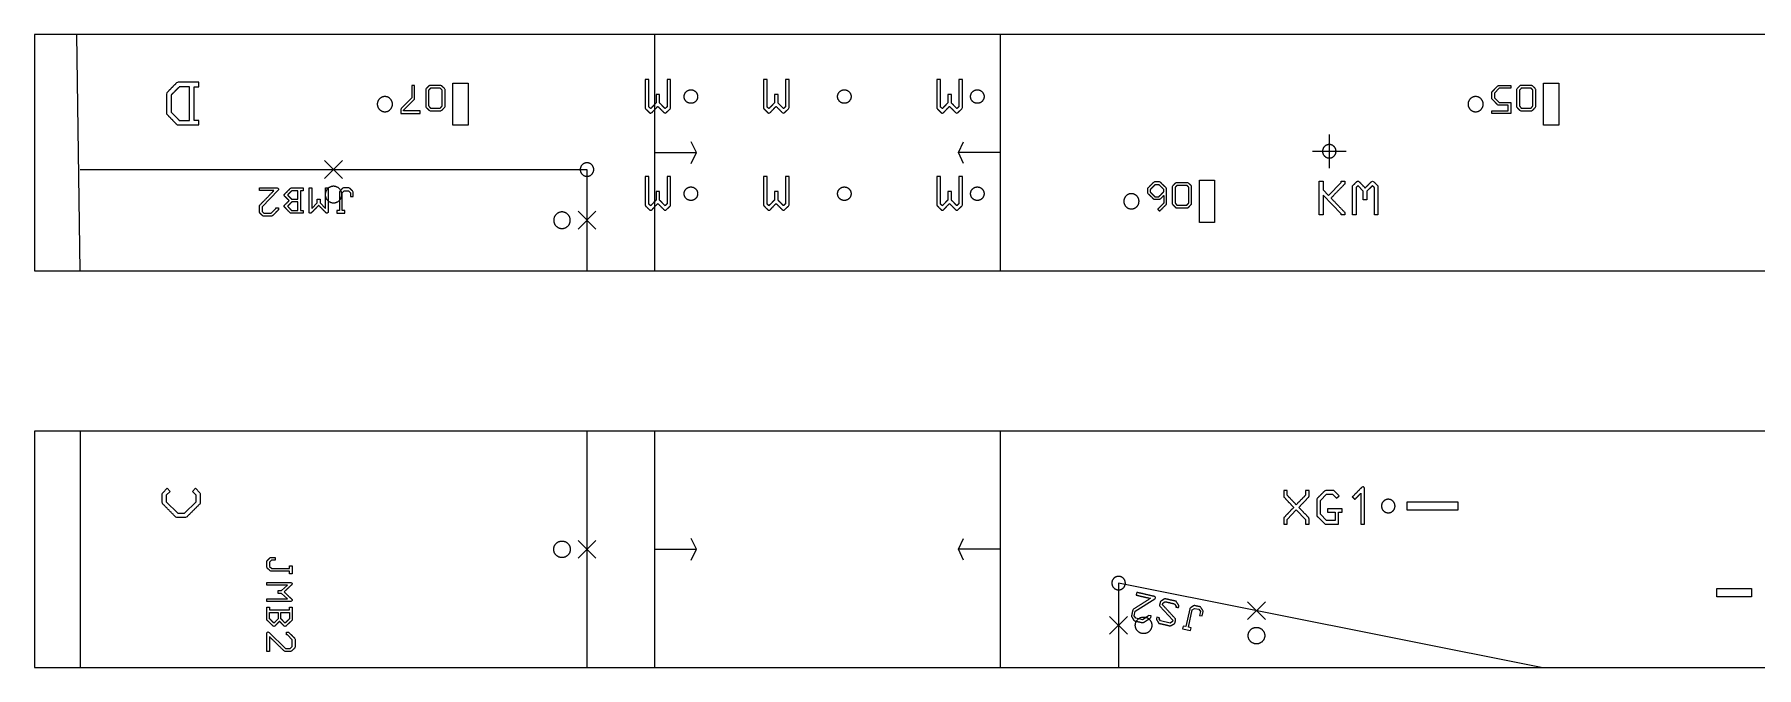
# Model space of a CAD drawing. Header units: millimetres. Extents: x 0 to 2027, y 0 to 1093.
# Drawn here: x 0 to 1019, y 719 to 1093 of the extents above; entities that cross this region are included whole.
import ezdxf

# ---------------------------------------------------------------- set-up
doc = ezdxf.new("R2010")
doc.units = ezdxf.units.MM
for name, color, linetype, true_color in [('01_chablon_decoupe', 3, 'Continuous', 0x00ff00), ('02_chablon_gravure', 5, 'Continuous', 0x0000ff), ('03_chablon_decoupe_text', 20, 'Continuous', 0xff2800), ('04_chablon_contour', 200, 'Continuous', 0xbf3fff)]:
    doc.layers.add(name, color=color, linetype=linetype, true_color=true_color)

msp = doc.modelspace()

# ---------------------------------------------------------------- linework, layer by layer
at = {"layer": '01_chablon_decoupe'}
for points in [[(256.6, 1039.6), (247.6, 1039.6), (247.6, 1064.6), (256.6, 1064.6)], [(902.1, 1039.6), (893.1, 1039.6), (893.1, 1064.6), (902.1, 1064.6)], [(698.4, 982.1), (689.4, 982.1), (689.4, 1007.1), (698.4, 1007.1)], [(812.3, 811.7), (812.3, 816.7), (842.3, 816.7), (842.3, 811.7)], [(995.6, 760.4), (995.6, 765.4), (1016.1, 765.4), (1016.1, 760.4)]]:
    msp.add_lwpolyline(points, close=True, dxfattribs=at)
for points, knots in [([(384.5, 1056.6), (384.5, 1052.6), (388.5, 1052.6), (392.5, 1052.6), (392.5, 1056.6), (392.5, 1060.6), (388.5, 1060.6), (384.5, 1060.6), (384.5, 1056.6)], [0, 0, 0, 6.283185, 6.283185, 12.566371, 12.566371, 18.849556, 18.849556, 25.132741, 25.132741, 25.132741]), ([(475.3, 1056.6), (475.3, 1052.6), (479.3, 1052.6), (483.3, 1052.6), (483.3, 1056.6), (483.3, 1060.6), (479.3, 1060.6), (475.3, 1060.6), (475.3, 1056.6)], [0, 0, 0, 6.283185, 6.283185, 12.566371, 12.566371, 18.849556, 18.849556, 25.132741, 25.132741, 25.132741]), ([(554, 1056.6), (554, 1052.6), (558, 1052.6), (562, 1052.6), (562, 1056.6), (562, 1060.6), (558, 1060.6), (554, 1060.6), (554, 1056.6)], [0, 0, 0, 6.283185, 6.283185, 12.566371, 12.566371, 18.849556, 18.849556, 25.132741, 25.132741, 25.132741]), ([(202.9, 1052.1), (202.9, 1056.6), (207.4, 1056.6), (211.9, 1056.6), (211.9, 1052.1), (211.9, 1047.6), (207.4, 1047.6), (202.9, 1047.6), (202.9, 1052.1)], [0, 0, 0, 7.068583, 7.068583, 14.137167, 14.137167, 21.20575, 21.20575, 28.274334, 28.274334, 28.274334]), ([(848.4, 1052.1), (848.4, 1056.6), (852.9, 1056.6), (857.4, 1056.6), (857.4, 1052.1), (857.4, 1047.6), (852.9, 1047.6), (848.4, 1047.6), (848.4, 1052.1)], [0, 0, 0, 7.068583, 7.068583, 14.137167, 14.137167, 21.20575, 21.20575, 28.274334, 28.274334, 28.274334]), ([(762.3, 1024.2), (762.3, 1028.2), (766.3, 1028.2), (770.3, 1028.2), (770.3, 1024.2), (770.3, 1020.2), (766.3, 1020.2), (762.3, 1020.2), (762.3, 1024.2)], [0, 0, 0, 6.283185, 6.283185, 12.566371, 12.566371, 18.849556, 18.849556, 25.132741, 25.132741, 25.132741]), ([(323, 1013.4), (323, 1017.4), (327, 1017.4), (331, 1017.4), (331, 1013.4), (331, 1009.4), (327, 1009.4), (323, 1009.4), (323, 1013.4)], [0, 0, 0, 6.283185, 6.283185, 12.566371, 12.566371, 18.849556, 18.849556, 25.132741, 25.132741, 25.132741]), ([(384.5, 999.1), (384.5, 995.1), (388.5, 995.1), (392.5, 995.1), (392.5, 999.1), (392.5, 1003.1), (388.5, 1003.1), (384.5, 1003.1), (384.5, 999.1)], [0, 0, 0, 6.283185, 6.283185, 12.566371, 12.566371, 18.849556, 18.849556, 25.132741, 25.132741, 25.132741]), ([(475.3, 999.1), (475.3, 995.1), (479.3, 995.1), (483.3, 995.1), (483.3, 999.1), (483.3, 1003.1), (479.3, 1003.1), (475.3, 1003.1), (475.3, 999.1)], [0, 0, 0, 6.283185, 6.283185, 12.566371, 12.566371, 18.849556, 18.849556, 25.132741, 25.132741, 25.132741]), ([(554, 999.1), (554, 995.1), (558, 995.1), (562, 995.1), (562, 999.1), (562, 1003.1), (558, 1003.1), (554, 1003.1), (554, 999.1)], [0, 0, 0, 6.283185, 6.283185, 12.566371, 12.566371, 18.849556, 18.849556, 25.132741, 25.132741, 25.132741]), ([(644.7, 994.6), (644.7, 999.1), (649.2, 999.1), (653.7, 999.1), (653.7, 994.6), (653.7, 990.1), (649.2, 990.1), (644.7, 990.1), (644.7, 994.6)], [0, 0, 0, 7.068583, 7.068583, 14.137167, 14.137167, 21.20575, 21.20575, 28.274334, 28.274334, 28.274334]), ([(797.2, 814.2), (797.2, 818.2), (801.2, 818.2), (805.2, 818.2), (805.2, 814.2), (805.2, 810.2), (801.2, 810.2), (797.2, 810.2), (797.2, 814.2)], [0, 0, 0, 6.283185, 6.283185, 12.566371, 12.566371, 18.849556, 18.849556, 25.132741, 25.132741, 25.132741]), ([(637.6, 768.6), (637.6, 772.6), (641.6, 772.6), (645.6, 772.6), (645.6, 768.6), (645.6, 764.6), (641.6, 764.6), (637.6, 764.6), (637.6, 768.6)], [0, 0, 0, 6.283185, 6.283185, 12.566371, 12.566371, 18.849556, 18.849556, 25.132741, 25.132741, 25.132741])]:
    msp.add_rational_spline(points, [1, 0.707106781187, 1, 0.707106781187, 1, 0.707106781187, 1, 0.707106781187, 1], degree=2, knots=knots, dxfattribs=at)
at = {"layer": '02_chablon_gravure'}
for p, q in [((367, 1093.4), (367, 953.4)), ((571.6, 1093.4), (571.6, 953.4)), ((367, 1023.4), (391.8, 1023.4)), ((571.6, 1023.4), (546.8, 1023.4)), ((182.3, 1008.1), (171.7, 1018.7)), ((182.3, 1018.7), (171.7, 1008.1)), ((321.7, 978.1), (332.3, 988.7)), ((332.3, 978.1), (321.7, 988.7)), ((27, 858.6), (27, 718.6)), ((327, 858.6), (327, 718.6)), ((367, 858.6), (367, 718.6)), ((571.6, 858.6), (571.6, 718.6)), ((321.7, 793.9), (332.3, 783.3)), ((332.3, 793.9), (321.7, 783.3)), ((367, 788.6), (391.8, 788.6)), ((571.6, 788.6), (546.8, 788.6)), ((717.9, 747), (728.5, 757.6)), ((717.9, 757.6), (728.5, 747)), ((646.9, 738.3), (636.3, 748.9)), ((636.3, 738.3), (646.9, 748.9))]:
    msp.add_line(p, q, dxfattribs=at)
for points in [[(27, 953.4), (25, 1093.4)], [(388.7, 1017), (391.8, 1023.4), (388.7, 1029.8)], [(549.9, 1017), (546.8, 1023.4), (549.9, 1029.8)], [(27, 1013.4), (327, 1013.4), (327, 953.4)], [(388.7, 782.2), (391.8, 788.6), (388.7, 795)], [(549.9, 782.2), (546.8, 788.6), (549.9, 795)], [(891.6, 718.6), (641.6, 768.6), (641.6, 718.6)]]:
    msp.add_lwpolyline(points, dxfattribs=at)
for points in [[(181.9, 998.6), (181.9, 993.7), (177, 993.7), (172.1, 993.7), (172.1, 998.6), (172.1, 1003.5), (177, 1003.5), (181.9, 1003.5), (181.9, 998.6)], [(312.2, 978.5), (307.3, 978.5), (307.3, 983.4), (307.3, 988.3), (312.2, 988.3), (317.1, 988.3), (317.1, 983.4), (317.1, 978.5), (312.2, 978.5)], [(312.2, 793.5), (307.3, 793.5), (307.3, 788.6), (307.3, 783.7), (312.2, 783.7), (317.1, 783.7), (317.1, 788.6), (317.1, 793.5), (312.2, 793.5)], [(656.4, 738.7), (661.3, 738.7), (661.3, 743.6), (661.3, 748.5), (656.4, 748.5), (651.5, 748.5), (651.5, 743.6), (651.5, 738.7), (656.4, 738.7)], [(718.3, 737.5), (718.3, 732.6), (723.2, 732.6), (728.1, 732.6), (728.1, 737.5), (728.1, 742.4), (723.2, 742.4), (718.3, 742.4), (718.3, 737.5)]]:
    msp.add_rational_spline(points, [1, 0.707106781187, 1, 0.707106781187, 1, 0.707106781187, 1, 0.707106781187, 1], degree=2, knots=[0, 0, 0, 7.699393, 7.699393, 15.398787, 15.398787, 23.09818, 23.09818, 30.797573, 30.797573, 30.797573], dxfattribs=at)
at = {"layer": '03_chablon_decoupe_text'}
for p, q in [((766.3, 1034.2), (766.3, 1014.2)), ((756.3, 1024.2), (776.3, 1024.2))]:
    msp.add_line(p, q, dxfattribs=at)
for points in [[(85.1, 1039.8), (97.3, 1039.8), (97.3, 1042.5), (94.6, 1042.5), (94.6, 1062.3), (97.3, 1062.3), (97.3, 1065.1), (85.1, 1065.1)], [(225, 1055.4), (225, 1063.2), (223.4, 1063.2), (223.4, 1055.8), (217.1, 1049.5)], [(866.5, 1063.1), (873.7, 1063.1), (873.7, 1061.5), (866.8, 1061.5), (864, 1058.7), (864, 1055.9), (866.8, 1053.1), (873.8, 1053.1), (873.8, 1046.5), (862.4, 1046.5), (862.4, 1048.1), (872.1, 1048.1), (872.1, 1051.5), (866.5, 1051.5)], [(144.2, 1001.1), (134.7, 991.4), (134.7, 988.6), (135.8, 987.5), (140, 987.5), (142.8, 990.3), (142.8, 990.8), (144.4, 990.8), (144.4, 990)], [(151.9, 1002.5), (159.1, 1002.5), (159.1, 1000.8), (157.5, 1000.8), (157.5, 989.1), (159.1, 989.1), (159.1, 987.5), (151.9, 987.5)], [(162.5, 988.3), (162.5, 1002.5), (164.2, 1002.5), (164.2, 990.3), (167.4, 993.7), (167.4, 995.8), (169, 995.8), (169, 993.7), (172.2, 990.3), (172.2, 1002.5), (173.9, 1002.5), (173.9, 988.4)], [(180.5, 1000), (180.5, 989.2), (178.9, 989.2), (178.9, 987.5), (183.7, 987.5), (183.7, 989.2), (182.1, 989.2), (182.1, 999.6), (183.2, 1000.8), (185.8, 1000.8), (187, 999.7), (187, 997.5), (188.6, 997.5), (188.6, 1000.1)], [(670, 993.2), (670, 1001.9), (670, 1001.9)], [(775.5, 987.7), (775.5, 986.5), (773.3, 986.5), (773.3, 987.2), (762.7, 998.3), (762.7, 986.5), (760.4, 986.5), (760.4, 1006.5), (762.7, 1006.5), (762.7, 1001.4), (765.8, 998), (773.3, 1005.8), (773.3, 1006.5), (775.5, 1006.5), (775.5, 1005.3)], [(75.9, 822.1), (78.6, 824.7), (80.3, 822.8), (78, 820.7), (78, 816.8), (84.8, 810), (88.9, 810), (95.7, 816.8), (95.7, 820.7), (93.6, 822.9), (95.3, 824.7), (97.8, 822.1)], [(764.3, 803.5), (771.8, 803.5), (771.8, 810.5), (774, 810.5), (774, 812.6), (765.3, 812.6), (765.3, 810.5), (769.7, 810.5), (769.7, 805.7), (764.7, 805.7), (761, 809.4), (761, 817.5), (764.7, 821.2), (768.2, 821.2), (770.6, 818.8), (772.2, 820.3), (769.4, 823.1)], [(739.3, 806.7), (739.3, 803.5), (741.4, 803.5), (741.4, 806.3), (746.7, 811.9), (752.2, 806.3), (752.2, 803.5), (754.3, 803.5), (754.3, 806.7)], [(139.9, 783.8), (142.5, 783.8), (142.5, 782.1), (140.3, 782.1), (139.2, 780.9), (139.2, 778.4), (140.4, 777.3), (150.9, 777.3), (150.9, 778.9), (152.5, 778.9), (152.5, 774), (150.9, 774), (150.9, 775.7), (140.1, 775.7)], [(151.7, 757.7), (137.6, 757.7), (137.6, 759.3), (149.7, 759.3), (146.3, 762.5), (144.2, 762.5), (144.2, 764.2), (146.3, 764.2), (149.7, 767.4), (137.6, 767.4), (137.6, 769), (151.6, 769)], [(137.5, 747.1), (137.5, 754.3), (139.2, 754.3), (139.2, 752.7), (150.9, 752.7), (150.9, 754.3), (152.5, 754.3), (152.5, 747)], [(660.7, 748.3), (660.9, 749.2), (659.3, 749.5), (659.2, 749), (655.8, 746.9), (651.8, 747.8), (650.9, 749.2), (651.5, 751.9), (663, 759.3)], [(666.1, 755), (673.7, 746.7), (673.5, 745.8), (672.1, 744.9), (666.5, 746.2), (665.7, 747.5), (665.8, 748), (664.2, 748.4), (664, 747.5)], [(683.7, 753.4), (681.4, 742.9), (679.8, 743.2), (679.4, 741.6), (684.2, 740.6), (684.5, 742.2), (682.9, 742.5), (685.2, 752.7), (686.6, 753.6), (689.1, 753.1), (690, 751.7), (689.5, 749.5), (691.1, 749.2), (691.7, 751.7)], [(138.9, 739.4), (148.6, 729.8), (151.4, 729.8), (152.6, 731), (152.6, 735.1), (149.7, 738), (149.2, 738), (149.2, 739.6), (150.1, 739.6)]]:
    msp.add_lwpolyline(points, dxfattribs=at)
for points, degree in [([(84.1, 1064.7), (81.3, 1061.9), (78.6, 1059.1)], 2), ([(85.7, 1062.3), (83.3, 1059.9), (80.9, 1057.5)], 2), ([(85.1, 1065.1), (84.9, 1065.1), (84.5, 1065), (84.1, 1064.7)], 3), ([(91.8, 1062.3), (88.8, 1062.3), (85.7, 1062.3)], 2), ([(91.8, 1042.5), (91.8, 1052.4), (91.8, 1062.3)], 2), ([(231.9, 1061.3), (231.8, 1061.2), (231.6, 1061), (231.6, 1060.7)], 3), ([(231.6, 1060.7), (231.6, 1055.7), (231.6, 1050.7)], 2), ([(233.5, 1062.9), (232.7, 1062.1), (231.9, 1061.3)], 2), ([(234.4, 1061.5), (233.8, 1060.9), (233.3, 1060.3)], 2), ([(233.3, 1060.3), (233.3, 1055.7), (233.3, 1051.1)], 2), ([(234.1, 1063.1), (234, 1063.1), (233.7, 1063.1), (233.5, 1062.9)], 3), ([(240.5, 1063.1), (237.3, 1063.1), (234.1, 1063.1)], 2), ([(240.2, 1061.5), (237.3, 1061.5), (234.4, 1061.5)], 2), ([(241.3, 1060.4), (240.7, 1061), (240.2, 1061.5)], 2), ([(241.1, 1062.9), (241, 1063), (240.8, 1063.1), (240.5, 1063.1)], 3), ([(242.7, 1061.4), (241.9, 1062.1), (241.1, 1062.9)], 2), ([(241.3, 1051), (241.3, 1055.7), (241.3, 1060.4)], 2), ([(243, 1060.8), (243, 1060.9), (242.9, 1061.2), (242.7, 1061.4)], 3), ([(243, 1050.7), (243, 1055.7), (243, 1060.8)], 2), ([(363.6, 1066.8), (362.5, 1066.8), (361.4, 1066.8)], 2), ([(361.4, 1066.8), (361.4, 1058.4), (361.4, 1050.1)], 2), ([(363.6, 1050.5), (363.6, 1058.7), (363.6, 1066.8)], 2), ([(376.5, 1066.8), (375.5, 1066.8), (374.4, 1066.8)], 2), ([(374.4, 1066.8), (374.4, 1058.7), (374.4, 1050.6)], 2), ([(376.5, 1050.1), (376.5, 1058.4), (376.5, 1066.8)], 2), ([(433.6, 1066.8), (432.5, 1066.8), (431.4, 1066.8)], 2), ([(431.4, 1066.8), (431.4, 1058.4), (431.4, 1050.1)], 2), ([(433.6, 1050.5), (433.6, 1058.7), (433.6, 1066.8)], 2), ([(446.6, 1066.8), (445.5, 1066.8), (444.4, 1066.8)], 2), ([(444.4, 1066.8), (444.4, 1058.7), (444.4, 1050.6)], 2), ([(446.6, 1050.1), (446.6, 1058.4), (446.6, 1066.8)], 2), ([(536.2, 1066.8), (535.1, 1066.8), (534, 1066.8)], 2), ([(534, 1066.8), (534, 1058.4), (534, 1050.1)], 2), ([(536.2, 1050.5), (536.2, 1058.7), (536.2, 1066.8)], 2), ([(549.2, 1066.8), (548.1, 1066.8), (547, 1066.8)], 2), ([(547, 1066.8), (547, 1058.7), (547, 1050.6)], 2), ([(549.2, 1050.1), (549.2, 1058.4), (549.2, 1066.8)], 2), ([(862.7, 1059.6), (864.3, 1061.2), (866, 1062.9)], 2), ([(866, 1062.9), (866.1, 1063), (866.3, 1063.1), (866.5, 1063.1)], 3), ([(877.4, 1061.3), (877.3, 1061.2), (877.1, 1061), (877.1, 1060.7)], 3), ([(877.1, 1060.7), (877.1, 1055.7), (877.1, 1050.7)], 2), ([(879, 1062.9), (878.2, 1062.1), (877.4, 1061.3)], 2), ([(879.9, 1061.5), (879.4, 1060.9), (878.8, 1060.3)], 2), ([(878.8, 1060.3), (878.8, 1055.7), (878.8, 1051.1)], 2), ([(879.6, 1063.1), (879.5, 1063.1), (879.2, 1063.1), (879, 1062.9)], 3), ([(886.1, 1063.1), (882.8, 1063.1), (879.6, 1063.1)], 2), ([(885.7, 1061.5), (882.8, 1061.5), (879.9, 1061.5)], 2), ([(886.8, 1060.4), (886.3, 1061), (885.7, 1061.5)], 2), ([(886.6, 1062.9), (886.5, 1063), (886.3, 1063.1), (886.1, 1063.1)], 3), ([(888.2, 1061.4), (887.4, 1062.1), (886.6, 1062.9)], 2), ([(886.8, 1051), (886.8, 1055.7), (886.8, 1060.4)], 2), ([(888.5, 1060.8), (888.5, 1060.9), (888.4, 1061.2), (888.2, 1061.4)], 3), ([(888.5, 1050.7), (888.5, 1055.7), (888.5, 1060.8)], 2), ([(78.6, 1059.1), (78.4, 1059), (78.1, 1058.6), (78.1, 1058.1)], 3), ([(78.1, 1058.1), (78.1, 1052.5), (78.1, 1046.8)], 2), ([(80.9, 1057.5), (80.9, 1052.5), (80.9, 1047.4)], 2), ([(218.5, 1048.6), (221.6, 1051.7), (224.7, 1054.9)], 2), ([(224.7, 1054.9), (224.9, 1055), (225, 1055.2), (225, 1055.4)], 3), ([(231.6, 1050.7), (231.6, 1050.6), (231.6, 1050.4), (231.8, 1050.2)], 3), ([(231.8, 1050.2), (232.7, 1049.3), (233.5, 1048.5)], 2), ([(233.3, 1051.1), (233.8, 1050.4), (234.4, 1049.8)], 2), ([(234.4, 1049.8), (237.3, 1049.8), (240.2, 1049.8)], 2), ([(240.2, 1049.8), (240.7, 1050.4), (241.3, 1051)], 2), ([(241.1, 1048.5), (241.9, 1049.3), (242.7, 1050.2)], 2), ([(242.7, 1050.2), (242.8, 1050.3), (243, 1050.5), (243, 1050.7)], 3), ([(361.4, 1050.1), (361.4, 1049.7), (361.7, 1049.3)], 2), ([(364.7, 1049.5), (364.1, 1050), (363.6, 1050.5)], 2), ([(367.9, 1052.8), (366.3, 1051.2), (364.7, 1049.5)], 2), ([(365.5, 1047.2), (367.2, 1049), (368.9, 1050.8)], 2), ([(370, 1057.9), (368.9, 1057.9), (367.9, 1057.9)], 2), ([(367.9, 1057.9), (367.9, 1055.4), (367.9, 1052.8)], 2), ([(368.9, 1050.8), (370.7, 1049), (372.5, 1047.2)], 2), ([(370, 1052.8), (370, 1055.3), (370, 1057.9)], 2), ([(373.2, 1049.5), (371.6, 1051.1), (370, 1052.8)], 2), ([(374.4, 1050.6), (373.8, 1050), (373.2, 1049.5)], 2), ([(376.2, 1049.3), (376.4, 1049.5), (376.5, 1049.8), (376.5, 1050.1)], 3), ([(431.4, 1050.1), (431.4, 1049.7), (431.8, 1049.3)], 2), ([(434.7, 1049.5), (434.1, 1050), (433.6, 1050.5)], 2), ([(437.9, 1052.8), (436.3, 1051.2), (434.7, 1049.5)], 2), ([(435.5, 1047.2), (437.2, 1049), (438.9, 1050.8)], 2), ([(440.1, 1057.9), (439, 1057.9), (437.9, 1057.9)], 2), ([(437.9, 1057.9), (437.9, 1055.4), (437.9, 1052.8)], 2), ([(438.9, 1050.8), (440.7, 1049), (442.5, 1047.2)], 2), ([(440.1, 1052.8), (440.1, 1055.3), (440.1, 1057.9)], 2), ([(443.3, 1049.5), (441.7, 1051.1), (440.1, 1052.8)], 2), ([(444.4, 1050.6), (443.8, 1050), (443.3, 1049.5)], 2), ([(446.2, 1049.3), (446.5, 1049.5), (446.6, 1049.8), (446.6, 1050.1)], 3), ([(534, 1050.1), (534, 1049.7), (534.4, 1049.3)], 2), ([(537.3, 1049.5), (536.7, 1050), (536.2, 1050.5)], 2), ([(540.5, 1052.8), (538.9, 1051.2), (537.3, 1049.5)], 2), ([(538.1, 1047.2), (539.8, 1049), (541.5, 1050.8)], 2), ([(542.7, 1057.9), (541.6, 1057.9), (540.5, 1057.9)], 2), ([(540.5, 1057.9), (540.5, 1055.4), (540.5, 1052.8)], 2), ([(541.5, 1050.8), (543.3, 1049), (545.1, 1047.2)], 2), ([(542.7, 1052.8), (542.7, 1055.3), (542.7, 1057.9)], 2), ([(545.9, 1049.5), (544.3, 1051.1), (542.7, 1052.8)], 2), ([(547, 1050.6), (546.4, 1050), (545.9, 1049.5)], 2), ([(548.8, 1049.3), (549.1, 1049.5), (549.2, 1049.8), (549.2, 1050.1)], 3), ([(862.4, 1059), (862.4, 1059.2), (862.5, 1059.4), (862.7, 1059.6)], 3), ([(862.4, 1055.6), (862.4, 1057.3), (862.4, 1059)], 2), ([(862.7, 1055), (862.5, 1055.1), (862.4, 1055.4), (862.4, 1055.6)], 3), ([(865.9, 1051.7), (864.3, 1053.4), (862.7, 1055)], 2), ([(866.5, 1051.5), (866.3, 1051.5), (866.1, 1051.6), (865.9, 1051.7)], 3), ([(877.1, 1050.7), (877.1, 1050.6), (877.2, 1050.4), (877.4, 1050.2)], 3), ([(877.4, 1050.2), (878.2, 1049.3), (879, 1048.5)], 2), ([(878.8, 1051.1), (879.4, 1050.4), (879.9, 1049.8)], 2), ([(879.9, 1049.8), (882.8, 1049.8), (885.7, 1049.8)], 2), ([(885.7, 1049.8), (886.2, 1050.4), (886.8, 1051)], 2), ([(886.7, 1048.5), (887.4, 1049.3), (888.2, 1050.2)], 2), ([(888.2, 1050.2), (888.3, 1050.3), (888.5, 1050.5), (888.5, 1050.7)], 3), ([(78.1, 1046.8), (78.1, 1046.6), (78.2, 1046.2), (78.6, 1045.9)], 3), ([(78.6, 1045.9), (81.3, 1043.1), (84.1, 1040.2)], 2), ([(80.9, 1047.4), (83.3, 1045), (85.7, 1042.5)], 2), ([(84.1, 1040.2), (84.2, 1040.1), (84.6, 1039.8), (85.1, 1039.8)], 3), ([(85.7, 1042.5), (88.8, 1042.5), (91.8, 1042.5)], 2), ([(217.1, 1049.5), (217, 1049.4), (216.9, 1049.2), (216.9, 1049)], 3), ([(216.9, 1049), (216.9, 1047.7), (216.9, 1046.5)], 2), ([(216.9, 1046.5), (222.6, 1046.5), (228.2, 1046.5)], 2), ([(218.5, 1048.1), (218.5, 1048.4), (218.5, 1048.6)], 2), ([(228.2, 1048.1), (223.4, 1048.1), (218.5, 1048.1)], 2), ([(228.2, 1046.5), (228.2, 1047.3), (228.2, 1048.1)], 2), ([(233.5, 1048.5), (233.6, 1048.4), (233.8, 1048.2), (234.1, 1048.2)], 3), ([(234.1, 1048.2), (237.3, 1048.2), (240.5, 1048.2)], 2), ([(240.5, 1048.2), (240.7, 1048.2), (240.9, 1048.3), (241.1, 1048.5)], 3), ([(361.7, 1049.3), (362.8, 1048.2), (363.9, 1047.2)], 2), ([(363.9, 1047.2), (364.3, 1046.8), (364.7, 1046.8)], 2), ([(364.7, 1046.8), (364.9, 1046.8), (365.2, 1046.9), (365.5, 1047.2)], 3), ([(374, 1047.2), (375.1, 1048.2), (376.2, 1049.3)], 2), ([(431.8, 1049.3), (432.9, 1048.2), (433.9, 1047.2)], 2), ([(433.9, 1047.2), (434.3, 1046.8), (434.7, 1046.8)], 2), ([(434.7, 1046.8), (435, 1046.8), (435.3, 1046.9), (435.5, 1047.2)], 3), ([(444, 1047.2), (445.1, 1048.2), (446.2, 1049.3)], 2), ([(534.4, 1049.3), (535.5, 1048.2), (536.5, 1047.2)], 2), ([(536.5, 1047.2), (536.9, 1046.8), (537.3, 1046.8)], 2), ([(537.3, 1046.8), (537.6, 1046.8), (537.9, 1046.9), (538.1, 1047.2)], 3), ([(546.6, 1047.2), (547.7, 1048.2), (548.8, 1049.3)], 2), ([(879, 1048.5), (879.1, 1048.4), (879.3, 1048.2), (879.6, 1048.2)], 3), ([(879.6, 1048.2), (882.8, 1048.2), (886.1, 1048.2)], 2), ([(886.1, 1048.2), (886.2, 1048.2), (886.5, 1048.3), (886.7, 1048.5)], 3), ([(363.6, 1009.3), (362.5, 1009.3), (361.4, 1009.3)], 2), ([(361.4, 1009.3), (361.4, 1000.9), (361.4, 992.6)], 2), ([(363.6, 993), (363.6, 1001.2), (363.6, 1009.3)], 2), ([(376.5, 1009.3), (375.5, 1009.3), (374.4, 1009.3)], 2), ([(374.4, 1009.3), (374.4, 1001.2), (374.4, 993.1)], 2), ([(376.5, 992.6), (376.5, 1000.9), (376.5, 1009.3)], 2), ([(433.6, 1009.3), (432.5, 1009.3), (431.4, 1009.3)], 2), ([(431.4, 1009.3), (431.4, 1000.9), (431.4, 992.6)], 2), ([(433.6, 993), (433.6, 1001.2), (433.6, 1009.3)], 2), ([(446.6, 1009.3), (445.5, 1009.3), (444.4, 1009.3)], 2), ([(444.4, 1009.3), (444.4, 1001.2), (444.4, 993.1)], 2), ([(446.6, 992.6), (446.6, 1000.9), (446.6, 1009.3)], 2), ([(536.2, 1009.3), (535.1, 1009.3), (534, 1009.3)], 2), ([(534, 1009.3), (534, 1000.9), (534, 992.6)], 2), ([(536.2, 993), (536.2, 1001.2), (536.2, 1009.3)], 2), ([(549.2, 1009.3), (548.1, 1009.3), (547, 1009.3)], 2), ([(547, 1009.3), (547, 1001.2), (547, 993.1)], 2), ([(549.2, 992.6), (549.2, 1000.9), (549.2, 1009.3)], 2), ([(133.1, 1000.9), (133.1, 1001.7), (133.1, 1002.5)], 2), ([(133.1, 1002.5), (138.4, 1002.5), (143.7, 1002.5)], 2), ([(141.7, 1000.9), (137.4, 1000.9), (133.1, 1000.9)], 2), ([(133.3, 992.3), (137.5, 996.6), (141.7, 1000.9)], 2), ([(148, 998.8), (149.7, 1000.5), (151.4, 1002.2)], 2), ([(152.3, 1000.8), (151, 999.6), (149.8, 998.3)], 2), ([(151.4, 1002.2), (151.6, 1002.4), (151.8, 1002.5), (151.9, 1002.5)], 3), ([(155.9, 1000.8), (154.1, 1000.8), (152.3, 1000.8)], 2), ([(155.9, 995.8), (155.9, 998.3), (155.9, 1000.8)], 2), ([(180.7, 1000.5), (180.5, 1000.4), (180.5, 1000.1), (180.5, 1000)], 3), ([(182.3, 1002.2), (181.5, 1001.4), (180.7, 1000.5)], 2), ([(182.9, 1002.5), (182.6, 1002.5), (182.4, 1002.3), (182.3, 1002.2)], 3), ([(186.1, 1002.5), (184.5, 1002.5), (182.9, 1002.5)], 2), ([(186.7, 1002.2), (186.5, 1002.4), (186.2, 1002.5), (186.1, 1002.5)], 3), ([(188.3, 1000.7), (187.5, 1001.4), (186.7, 1002.2)], 2), ([(188.6, 1000.1), (188.6, 1000.4), (188.4, 1000.6), (188.3, 1000.7)], 3), ([(370, 1000.4), (368.9, 1000.4), (367.9, 1000.4)], 2), ([(367.9, 1000.4), (367.9, 997.9), (367.9, 995.3)], 2), ([(370, 995.3), (370, 997.8), (370, 1000.4)], 2), ([(440.1, 1000.4), (439, 1000.4), (437.9, 1000.4)], 2), ([(437.9, 1000.4), (437.9, 997.9), (437.9, 995.3)], 2), ([(440.1, 995.3), (440.1, 997.8), (440.1, 1000.4)], 2), ([(542.7, 1000.4), (541.6, 1000.4), (540.5, 1000.4)], 2), ([(540.5, 1000.4), (540.5, 997.9), (540.5, 995.3)], 2), ([(542.7, 995.3), (542.7, 997.8), (542.7, 1000.4)], 2), ([(658.9, 1002.4), (658.8, 1002.3), (658.7, 1002), (658.7, 1001.9)], 3), ([(658.7, 1001.9), (658.7, 1000.9), (658.7, 999.9)], 2), ([(658.7, 999.9), (658.7, 999.7), (658.8, 999.5), (658.9, 999.3)], 3), ([(662.3, 1005.8), (660.6, 1004.1), (658.9, 1002.4)], 2), ([(658.9, 999.3), (660.6, 997.7), (662.2, 996)], 2), ([(663.2, 1004.4), (661.8, 1003), (660.3, 1001.5)], 2), ([(660.3, 1001.5), (660.3, 1000.8), (660.3, 1000.1)], 2), ([(660.3, 1000.1), (661.7, 998.7), (663.1, 997.3)], 2), ([(662.9, 1006.1), (662.7, 1006.1), (662.5, 1005.9), (662.3, 1005.8)], 3), ([(665.9, 1006.1), (664.4, 1006.1), (662.9, 1006.1)], 2), ([(665.5, 1004.4), (664.4, 1004.4), (663.2, 1004.4)], 2), ([(665.4, 997.3), (666.9, 998.8), (668.4, 1000.3)], 2), ([(668.4, 1001.6), (667, 1003), (665.5, 1004.4)], 2), ([(666.4, 1005.8), (666.3, 1006), (666.1, 1006.1), (665.9, 1006.1)], 3), ([(669.8, 1002.5), (668.1, 1004.1), (666.4, 1005.8)], 2), ([(668.4, 1000.3), (668.4, 1000.9), (668.4, 1001.6)], 2), ([(670, 1001.9), (670, 1001.9), (669.8, 1002.5), (669.8, 1002.5)], 3), ([(673.7, 1003.8), (673.6, 1003.7), (673.4, 1003.5), (673.4, 1003.2)], 3), ([(673.4, 1003.2), (673.4, 998.2), (673.4, 993.2)], 2), ([(675.3, 1005.4), (674.5, 1004.6), (673.7, 1003.8)], 2), ([(676.2, 1004), (675.6, 1003.4), (675.1, 1002.8)], 2), ([(675.1, 1002.8), (675.1, 998.2), (675.1, 993.6)], 2), ([(675.9, 1005.6), (675.8, 1005.6), (675.5, 1005.6), (675.3, 1005.4)], 3), ([(682.3, 1005.6), (679.1, 1005.6), (675.9, 1005.6)], 2), ([(682, 1004), (679.1, 1004), (676.2, 1004)], 2), ([(683.1, 1002.9), (682.5, 1003.5), (682, 1004)], 2), ([(682.9, 1005.4), (682.8, 1005.5), (682.6, 1005.6), (682.3, 1005.6)], 3), ([(684.5, 1003.9), (683.7, 1004.6), (682.9, 1005.4)], 2), ([(683.1, 993.5), (683.1, 998.2), (683.1, 1002.9)], 2), ([(684.8, 1003.3), (684.8, 1003.4), (684.7, 1003.7), (684.5, 1003.9)], 3), ([(684.8, 993.2), (684.8, 998.2), (684.8, 1003.3)], 2), ([(775.2, 1004.6), (771.2, 1000.5), (767.3, 996.5)], 2), ([(775.5, 1005.3), (775.5, 1004.9), (775.2, 1004.6)], 2), ([(780, 1003.2), (780, 1003.7), (780.3, 1004)], 2), ([(780, 986.5), (780, 994.9), (780, 1003.2)], 2), ([(780.3, 1004), (781.4, 1005.1), (782.5, 1006.2)], 2), ([(783.3, 1003.8), (782.7, 1003.3), (782.2, 1002.8)], 2), ([(782.2, 1002.8), (782.2, 994.7), (782.2, 986.5)], 2), ([(782.5, 1006.2), (782.8, 1006.5), (783.3, 1006.5)], 2), ([(783.3, 1006.5), (783.5, 1006.5), (783.8, 1006.4), (784, 1006.2)], 3), ([(786.4, 1000.5), (784.9, 1002.2), (783.3, 1003.8)], 2), ([(784, 1006.2), (785.8, 1004.3), (787.5, 1002.5)], 2), ([(786.4, 995.4), (786.4, 998), (786.4, 1000.5)], 2), ([(787.5, 1002.5), (789.3, 1004.3), (791.1, 1006.1)], 2), ([(791.8, 1003.8), (790.2, 1002.2), (788.6, 1000.6)], 2), ([(788.6, 1000.6), (788.6, 998), (788.6, 995.4)], 2), ([(793, 1002.7), (792.4, 1003.3), (791.8, 1003.8)], 2), ([(792.6, 1006.2), (793.7, 1005.1), (794.8, 1004)], 2), ([(793, 986.5), (793, 994.6), (793, 1002.7)], 2), ([(794.8, 1004), (795, 1003.8), (795.1, 1003.5), (795.1, 1003.2)], 3), ([(795.1, 1003.2), (795.1, 994.9), (795.1, 986.5)], 2), ([(133.1, 991.7), (133.1, 992), (133.2, 992.2), (133.3, 992.3)], 3), ([(133.1, 988.3), (133.1, 990), (133.1, 991.7)], 2), ([(144.2, 989.4), (142.5, 987.7), (140.9, 986.1)], 2), ([(144.4, 990), (144.4, 989.7), (144.3, 989.5), (144.2, 989.4)], 3), ([(150.8, 995), (149.4, 996.3), (148, 997.7)], 2), ([(148, 992.3), (149.4, 993.7), (150.8, 995)], 2), ([(151.3, 987.8), (149.6, 989.5), (148, 991.2)], 2), ([(149.8, 998.3), (151, 997.1), (152.3, 995.8)], 2), ([(152.3, 994.2), (151, 992.9), (149.8, 991.7)], 2), ([(149.8, 991.7), (151, 990.4), (152.2, 989.1)], 2), ([(152.2, 989.1), (154.1, 989.1), (155.9, 989.1)], 2), ([(152.3, 995.8), (154.1, 995.8), (155.9, 995.8)], 2), ([(155.9, 994.2), (154.1, 994.2), (152.3, 994.2)], 2), ([(155.9, 989.1), (155.9, 991.7), (155.9, 994.2)], 2), ([(168.2, 992.2), (166.1, 990), (163.9, 987.8)], 2), ([(172.5, 987.8), (170.4, 990), (168.2, 992.2)], 2), ([(361.4, 992.6), (361.4, 992.2), (361.7, 991.8)], 2), ([(361.7, 991.8), (362.8, 990.7), (363.9, 989.7)], 2), ([(364.7, 992), (364.1, 992.5), (363.6, 993)], 2), ([(363.9, 989.7), (364.3, 989.3), (364.7, 989.3)], 2), ([(367.9, 995.3), (366.3, 993.7), (364.7, 992)], 2), ([(364.7, 989.3), (364.9, 989.3), (365.2, 989.4), (365.5, 989.7)], 3), ([(365.5, 989.7), (367.2, 991.5), (368.9, 993.3)], 2), ([(368.9, 993.3), (370.7, 991.5), (372.5, 989.7)], 2), ([(373.2, 992), (371.6, 993.6), (370, 995.3)], 2), ([(374.4, 993.1), (373.8, 992.5), (373.2, 992)], 2), ([(374, 989.7), (375.1, 990.7), (376.2, 991.8)], 2), ([(376.2, 991.8), (376.4, 992), (376.5, 992.3), (376.5, 992.6)], 3), ([(431.4, 992.6), (431.4, 992.2), (431.8, 991.8)], 2), ([(431.8, 991.8), (432.9, 990.7), (433.9, 989.7)], 2), ([(434.7, 992), (434.1, 992.5), (433.6, 993)], 2), ([(433.9, 989.7), (434.3, 989.3), (434.7, 989.3)], 2), ([(437.9, 995.3), (436.3, 993.7), (434.7, 992)], 2), ([(434.7, 989.3), (435, 989.3), (435.3, 989.4), (435.5, 989.7)], 3), ([(435.5, 989.7), (437.2, 991.5), (438.9, 993.3)], 2), ([(438.9, 993.3), (440.7, 991.5), (442.5, 989.7)], 2), ([(443.3, 992), (441.7, 993.6), (440.1, 995.3)], 2), ([(444.4, 993.1), (443.8, 992.5), (443.3, 992)], 2), ([(444, 989.7), (445.1, 990.7), (446.2, 991.8)], 2), ([(446.2, 991.8), (446.5, 992), (446.6, 992.3), (446.6, 992.6)], 3), ([(534, 992.6), (534, 992.2), (534.4, 991.8)], 2), ([(534.4, 991.8), (535.5, 990.7), (536.5, 989.7)], 2), ([(537.3, 992), (536.7, 992.5), (536.2, 993)], 2), ([(536.5, 989.7), (536.9, 989.3), (537.3, 989.3)], 2), ([(540.5, 995.3), (538.9, 993.7), (537.3, 992)], 2), ([(537.3, 989.3), (537.6, 989.3), (537.9, 989.4), (538.1, 989.7)], 3), ([(538.1, 989.7), (539.8, 991.5), (541.5, 993.3)], 2), ([(541.5, 993.3), (543.3, 991.5), (545.1, 989.7)], 2), ([(545.9, 992), (544.3, 993.6), (542.7, 995.3)], 2), ([(547, 993.1), (546.4, 992.5), (545.9, 992)], 2), ([(546.6, 989.7), (547.7, 990.7), (548.8, 991.8)], 2), ([(548.8, 991.8), (549.1, 992), (549.2, 992.3), (549.2, 992.6)], 3), ([(662.2, 996), (662.4, 995.9), (662.6, 995.8), (662.8, 995.8)], 3), ([(662.8, 995.8), (664.3, 995.8), (665.8, 995.8)], 2), ([(663.1, 997.3), (664.3, 997.3), (665.4, 997.3)], 2), ([(668.4, 993.6), (666.6, 991.7), (664.7, 989.9)], 2), ([(664.7, 989.9), (665.3, 989.3), (665.9, 988.8)], 2), ([(665.8, 995.8), (666, 995.8), (666.2, 995.9), (666.3, 996)], 3), ([(665.9, 988.8), (667.8, 990.7), (669.8, 992.7)], 2), ([(666.3, 996), (667.4, 997), (668.4, 998.1)], 2), ([(668.4, 998.1), (668.4, 995.8), (668.4, 993.6)], 2), ([(669.8, 992.7), (670, 992.8), (670, 993), (670, 993.2)], 3), ([(673.4, 993.2), (673.4, 993.1), (673.5, 992.9), (673.6, 992.7)], 3), ([(673.6, 992.7), (674.5, 991.8), (675.3, 991)], 2), ([(675.1, 993.6), (675.6, 992.9), (676.2, 992.3)], 2), ([(675.3, 991), (675.4, 990.9), (675.6, 990.7), (675.9, 990.7)], 3), ([(675.9, 990.7), (679.1, 990.7), (682.3, 990.7)], 2), ([(676.2, 992.3), (679.1, 992.3), (682, 992.3)], 2), ([(682, 992.3), (682.5, 992.9), (683.1, 993.5)], 2), ([(682.3, 990.7), (682.5, 990.7), (682.8, 990.8), (682.9, 991)], 3), ([(682.9, 991), (683.7, 991.8), (684.5, 992.7)], 2), ([(684.5, 992.7), (684.6, 992.8), (684.8, 993), (684.8, 993.2)], 3), ([(767.3, 996.5), (771.2, 992.5), (775.1, 988.4)], 2), ([(788.6, 995.4), (787.5, 995.4), (786.4, 995.4)], 2), ([(133.3, 987.7), (133.1, 987.9), (133.1, 988.1), (133.1, 988.3)], 3), ([(135, 986.1), (134.1, 986.9), (133.3, 987.7)], 2), ([(135.5, 985.8), (135.3, 985.8), (135.1, 985.9), (135, 986.1)], 3), ([(140.3, 985.8), (137.9, 985.8), (135.5, 985.8)], 2), ([(140.9, 986.1), (140.7, 985.9), (140.5, 985.8), (140.3, 985.8)], 3), ([(151.9, 987.5), (151.6, 987.5), (151.4, 987.7), (151.3, 987.8)], 3), ([(163, 987.5), (162.7, 987.7), (162.5, 988), (162.5, 988.3)], 3), ([(173.9, 988.4), (173.9, 988), (173.7, 987.8), (173.3, 987.6)], 3), ([(775.1, 988.4), (775.5, 988.1), (775.5, 987.7)], 2), ([(782.2, 986.5), (781.1, 986.5), (780, 986.5)], 2), ([(795.1, 986.5), (794, 986.5), (793, 986.5)], 2), ([(75.6, 821.2), (75.6, 821.7), (75.8, 822), (75.9, 822.1)], 3), ([(75.6, 816.3), (75.6, 818.8), (75.6, 821.2)], 2), ([(76, 815.4), (75.7, 815.7), (75.6, 816.1), (75.6, 816.3)], 3), ([(83.4, 807.9), (79.7, 811.7), (76, 815.4)], 2), ([(97.8, 815.4), (94, 811.6), (90.3, 807.9)], 2), ([(97.8, 822.1), (98.1, 821.8), (98.1, 821.4), (98.1, 821.2)], 3), ([(98.1, 816.3), (98.1, 815.9), (97.9, 815.5), (97.8, 815.4)], 3), ([(98.1, 821.2), (98.1, 818.8), (98.1, 816.3)], 2), ([(741.4, 823.4), (740.3, 823.4), (739.3, 823.4)], 2), ([(739.3, 823.4), (739.3, 821.8), (739.3, 820.2)], 2), ([(739.3, 820.2), (739.3, 819.7), (739.6, 819.4)], 2), ([(739.6, 819.4), (742.4, 816.4), (745.2, 813.4)], 2), ([(741.4, 820.6), (741.4, 822), (741.4, 823.4)], 2), ([(746.7, 815), (744.1, 817.8), (741.4, 820.6)], 2), ([(752.2, 820.6), (749.5, 817.8), (746.7, 815)], 2), ([(748.3, 813.4), (751.1, 816.4), (754, 819.4)], 2), ([(754.3, 823.4), (753.3, 823.4), (752.2, 823.4)], 2), ([(752.2, 823.4), (752.2, 822), (752.2, 820.6)], 2), ([(754, 819.4), (754.3, 819.7), (754.3, 820.1)], 2), ([(754.3, 820.1), (754.3, 821.7), (754.3, 823.4)], 2), ([(759.1, 818.7), (758.9, 818.5), (758.9, 818.1), (758.9, 817.9)], 3), ([(758.9, 817.9), (758.9, 813.4), (758.9, 808.9)], 2), ([(763.5, 823.1), (761.3, 820.9), (759.1, 818.7)], 2), ([(764.3, 823.4), (763.9, 823.4), (763.6, 823.2), (763.5, 823.1)], 3), ([(768.6, 823.4), (766.5, 823.4), (764.3, 823.4)], 2), ([(769.4, 823.1), (769.2, 823.3), (768.8, 823.4), (768.6, 823.4)], 3), ([(785.4, 825.2), (782.7, 822.4), (779.9, 819.6)], 2), ([(779.9, 819.6), (780.7, 818.9), (781.5, 818.2)], 2), ([(781.5, 818.2), (783.2, 820), (785, 821.8)], 2), ([(785, 821.8), (785, 812.6), (785, 803.5)], 2), ([(787.1, 824.5), (787.1, 825), (787, 825.3), (786.6, 825.5)], 3), ([(787.1, 803.5), (787.1, 814), (787.1, 824.5)], 2), ([(84.2, 807.5), (83.8, 807.5), (83.5, 807.8), (83.4, 807.9)], 3), ([(89.4, 807.5), (86.8, 807.5), (84.2, 807.5)], 2), ([(90.3, 807.9), (90, 807.6), (89.6, 807.5), (89.4, 807.5)], 3), ([(739.6, 807.5), (739.3, 807.2), (739.3, 806.7)], 2), ([(745.2, 813.4), (742.4, 810.4), (739.6, 807.5)], 2), ([(754, 807.5), (751.1, 810.4), (748.3, 813.4)], 2), ([(754.3, 806.7), (754.3, 807.1), (754, 807.5)], 2), ([(758.9, 808.9), (758.9, 808.5), (759.1, 808.2), (759.2, 808.1)], 3), ([(759.2, 808.1), (761.4, 806), (763.5, 803.8)], 2), ([(763.5, 803.8), (763.8, 803.5), (764.1, 803.5), (764.3, 803.5)], 3), ([(785, 803.5), (786.1, 803.5), (787.1, 803.5)], 2), ([(137.6, 781.3), (137.6, 781.4), (137.6, 781.7), (137.8, 781.9)], 3), ([(137.6, 778.1), (137.6, 779.7), (137.6, 781.3)], 2), ([(137.8, 777.5), (137.7, 777.6), (137.6, 777.8), (137.6, 778.1)], 3), ([(137.8, 781.9), (138.6, 782.7), (139.4, 783.5)], 2), ([(139.5, 775.9), (138.6, 776.7), (137.8, 777.5)], 2), ([(139.4, 783.5), (139.5, 783.6), (139.7, 783.8), (139.9, 783.8)], 3), ([(140.1, 775.7), (139.9, 775.7), (139.7, 775.7), (139.5, 775.9)], 3), ([(152.2, 767.6), (150, 765.5), (147.8, 763.4)], 2), ([(151.6, 769), (152, 769), (152.3, 768.8), (152.4, 768.5)], 3), ([(147.8, 763.4), (150, 761.2), (152.3, 759.1)], 2), ([(152.5, 758.2), (152.4, 757.9), (152.1, 757.7), (151.7, 757.7)], 3), ([(660.4, 759.6), (655.4, 756.3), (650.4, 753.1)], 2), ([(652.4, 763.1), (652.2, 762.3), (652, 761.5)], 2), ([(652, 761.5), (656.2, 760.5), (660.4, 759.6)], 2), ([(662.7, 760.7), (657.6, 761.9), (652.4, 763.1)], 2), ([(665.9, 755.8), (665.8, 755.5), (665.9, 755.2), (666.1, 755)], 3), ([(666.3, 757.3), (666.1, 756.6), (665.9, 755.8)], 2), ([(666.6, 757.8), (666.4, 757.7), (666.3, 757.6), (666.3, 757.3)], 3), ([(668.5, 759.1), (667.5, 758.5), (666.6, 757.8)], 2), ([(667.6, 755.8), (667.7, 756.3), (667.8, 756.7)], 2), ([(675.2, 747.5), (671.4, 751.7), (667.6, 755.8)], 2), ([(667.8, 756.7), (668.4, 757.1), (669.1, 757.6)], 2), ([(669.1, 759.3), (668.9, 759.4), (668.7, 759.3), (668.5, 759.1)], 3), ([(675.4, 757.9), (672.3, 758.6), (669.1, 759.3)], 2), ([(669.1, 757.6), (671.9, 757), (674.7, 756.3)], 2), ([(674.7, 756.3), (675.2, 755.6), (675.6, 755)], 2), ([(675.9, 757.5), (675.7, 757.8), (675.4, 757.9)], 2), ([(675.6, 755), (675.6, 754.7), (675.5, 754.4)], 2), ([(675.5, 754.4), (676.3, 754.3), (677.1, 754.1)], 2), ([(677.2, 755.5), (676.5, 756.5), (675.9, 757.5)], 2), ([(677.1, 754.1), (677.2, 754.5), (677.3, 754.9)], 2), ([(677.3, 754.9), (677.3, 755.2), (677.2, 755.5)], 2), ([(686, 755.2), (685, 754.5), (684.1, 753.9)], 2), ([(686.6, 755.3), (686.4, 755.3), (686.1, 755.3), (686, 755.2)], 3), ([(689.8, 754.6), (688.2, 754.9), (686.6, 755.3)], 2), ([(690.3, 754.2), (690.1, 754.5), (689.9, 754.6), (689.8, 754.6)], 3), ([(691.5, 752.3), (690.9, 753.3), (690.3, 754.2)], 2), ([(137.8, 746.5), (137.6, 746.7), (137.5, 747), (137.5, 747.1)], 3), ([(141.2, 743.2), (139.5, 744.9), (137.8, 746.5)], 2), ([(139.2, 747.5), (139.2, 749.3), (139.2, 751.1)], 2), ([(139.2, 751.1), (141.7, 751.1), (144.2, 751.1)], 2), ([(141.7, 744.9), (140.5, 746.2), (139.2, 747.5)], 2), ([(144.2, 747.4), (143, 746.2), (141.7, 744.9)], 2), ([(145, 746), (143.7, 744.6), (142.3, 743.2)], 2), ([(144.2, 751.1), (144.2, 749.2), (144.2, 747.4)], 2), ([(147.7, 743.2), (146.4, 744.6), (145, 746)], 2), ([(145.9, 747.5), (145.9, 749.3), (145.9, 751.1)], 2), ([(145.9, 751.1), (148.4, 751.1), (150.9, 751.1)], 2), ([(148.3, 744.9), (147.1, 746.2), (145.9, 747.5)], 2), ([(150.9, 747.4), (149.6, 746.2), (148.3, 744.9)], 2), ([(152.3, 746.4), (150.6, 744.8), (148.9, 743.2)], 2), ([(150.9, 751.1), (150.9, 749.2), (150.9, 747.4)], 2), ([(152.5, 747), (152.5, 746.8), (152.4, 746.6), (152.3, 746.4)], 3), ([(649.3, 749.2), (649.2, 749), (649.3, 748.8), (649.4, 748.6)], 3), ([(650, 752.6), (649.6, 750.9), (649.3, 749.2)], 2), ([(649.4, 748.6), (650, 747.6), (650.6, 746.6)], 2), ([(650.4, 753.1), (650.2, 753), (650.1, 752.8), (650, 752.6)], 3), ([(650.6, 746.6), (650.7, 746.4), (650.9, 746.3), (651.1, 746.2)], 3), ([(651.1, 746.2), (653.4, 745.7), (655.8, 745.2)], 2), ([(655.8, 745.2), (656, 745.2), (656.2, 745.2), (656.4, 745.3)], 3), ([(656.4, 745.3), (658.4, 746.6), (660.3, 747.8)], 2), ([(660.3, 747.8), (660.5, 747.9), (660.6, 748.1), (660.7, 748.3)], 3), ([(664, 747.5), (663.9, 747.2), (664.1, 746.9)], 2), ([(664.1, 746.9), (664.7, 746), (665.3, 745)], 2), ([(665.3, 745), (665.4, 744.8), (665.6, 744.7), (665.8, 744.7)], 3), ([(665.8, 744.7), (668.9, 744), (672, 743.3)], 2), ([(672.6, 743.4), (673.6, 744), (674.6, 744.6)], 2), ([(674.6, 744.6), (674.9, 744.8), (675, 745.1)], 2), ([(675, 745.1), (675.2, 745.9), (675.3, 746.7)], 2), ([(675.3, 746.7), (675.4, 747), (675.4, 747.3), (675.2, 747.5)], 3), ([(684.1, 753.9), (683.8, 753.8), (683.8, 753.5), (683.7, 753.4)], 3), ([(691.7, 751.7), (691.7, 752), (691.6, 752.2), (691.5, 752.3)], 3), ([(137.5, 728.2), (137.5, 733.5), (137.5, 738.8)], 2), ([(147.7, 728.5), (143.4, 732.7), (139.2, 736.8)], 2), ([(139.2, 736.8), (139.2, 732.5), (139.2, 728.2)], 2), ([(150.1, 739.6), (150.3, 739.6), (150.5, 739.5), (150.6, 739.3)], 3), ([(150.6, 739.3), (152.3, 737.7), (154, 736)], 2), ([(154, 736), (154.1, 735.9), (154.2, 735.6), (154.2, 735.5)], 3), ([(154.2, 735.5), (154.2, 733.1), (154.2, 730.7)], 2), ([(672, 743.3), (672.2, 743.2), (672.4, 743.3), (672.6, 743.4)], 3), ([(139.2, 728.2), (138.3, 728.2), (137.5, 728.2)], 2), ([(148.3, 728.2), (148.1, 728.2), (147.9, 728.3), (147.7, 728.5)], 3), ([(151.7, 728.2), (150, 728.2), (148.3, 728.2)], 2), ([(152.3, 728.5), (152.1, 728.3), (151.9, 728.2), (151.7, 728.2)], 3), ([(154, 730.1), (153.1, 729.3), (152.3, 728.5)], 2), ([(154.2, 730.7), (154.2, 730.5), (154.1, 730.3), (154, 730.1)], 3)]:
    msp.add_open_spline(points, degree=degree, dxfattribs=at)
for points, knots in [([(372.5, 1047.2), (372.7, 1047), (373, 1046.8), (373.2, 1046.8), (373.5, 1046.8), (373.8, 1047), (374, 1047.2)], [-2, -2, -2, -2, -1, -1, -1, 0, 0, 0, 0]), ([(442.5, 1047.2), (442.7, 1047), (443, 1046.8), (443.3, 1046.8), (443.5, 1046.8), (443.8, 1047), (444, 1047.2)], [-2, -2, -2, -2, -1, -1, -1, 0, 0, 0, 0]), ([(545.1, 1047.2), (545.3, 1047), (545.6, 1046.8), (545.9, 1046.8), (546.1, 1046.8), (546.4, 1047), (546.6, 1047.2)], [-2, -2, -2, -2, -1, -1, -1, 0, 0, 0, 0]), ([(143.7, 1002.5), (143.9, 1002.5), (144.1, 1002.4), (144.2, 1002.3), (144.4, 1002.1), (144.5, 1001.9), (144.5, 1001.7), (144.5, 1001.5), (144.4, 1001.3), (144.2, 1001.1)], [13.872727, 13.872727, 13.872727, 13.872727, 14.872727, 14.872727, 14.872727, 15.872727, 15.872727, 15.872727, 16.872727, 16.872727, 16.872727, 16.872727]), ([(148, 997.7), (147.9, 997.8), (147.8, 998.1), (147.8, 998.2), (147.8, 998.5), (147.9, 998.7), (148, 998.8)], [13.254545, 13.254545, 13.254545, 13.254545, 14.254545, 14.254545, 14.254545, 15.254545, 15.254545, 15.254545, 15.254545]), ([(791.1, 1006.1), (791.3, 1006.3), (791.6, 1006.5), (791.8, 1006.5), (792.1, 1006.5), (792.4, 1006.3), (792.6, 1006.2)], [-25, -25, -25, -25, -24, -24, -24, -23, -23, -23, -23]), ([(148, 991.2), (147.8, 991.3), (147.8, 991.5), (147.8, 991.7), (147.8, 992), (147.9, 992.2), (148, 992.3)], [9.254545, 9.254545, 9.254545, 9.254545, 10.254545, 10.254545, 10.254545, 11.254545, 11.254545, 11.254545, 11.254545]), ([(372.5, 989.7), (372.7, 989.5), (373, 989.3), (373.2, 989.3), (373.5, 989.3), (373.8, 989.5), (374, 989.7)], [-2, -2, -2, -2, -1, -1, -1, 0, 0, 0, 0]), ([(442.5, 989.7), (442.7, 989.5), (443, 989.3), (443.3, 989.3), (443.5, 989.3), (443.8, 989.5), (444, 989.7)], [-2, -2, -2, -2, -1, -1, -1, 0, 0, 0, 0]), ([(545.1, 989.7), (545.3, 989.5), (545.6, 989.3), (545.9, 989.3), (546.1, 989.3), (546.4, 989.5), (546.6, 989.7)], [-2, -2, -2, -2, -1, -1, -1, 0, 0, 0, 0]), ([(163.9, 987.8), (163.7, 987.6), (163.5, 987.5), (163.3, 987.5), (163.3, 987.5), (163.2, 987.5), (163.1, 987.5), (163.1, 987.5), (163.1, 987.5), (163, 987.5)], [19.072727, 19.072727, 19.072727, 19.072727, 20.072727, 20.072727, 20.072727, 21.072727, 21.072727, 21.072727, 22.072727, 22.072727, 22.072727, 22.072727]), ([(173.3, 987.6), (173.2, 987.6), (173.2, 987.5), (173, 987.5), (172.9, 987.5), (172.6, 987.6), (172.5, 987.8)], [15.072727, 15.072727, 15.072727, 15.072727, 16.072727, 16.072727, 16.072727, 17.072727, 17.072727, 17.072727, 17.072727]), ([(786.6, 825.5), (786.5, 825.6), (786.2, 825.6), (786.1, 825.6), (785.8, 825.6), (785.6, 825.4), (785.4, 825.2)], [7, 7, 7, 7, 8, 8, 8, 9, 9, 9, 9]), ([(152.4, 768.5), (152.5, 768.4), (152.5, 768.3), (152.5, 768.2), (152.5, 768), (152.4, 767.8), (152.2, 767.6)], [15.072727, 15.072727, 15.072727, 15.072727, 16.072727, 16.072727, 16.072727, 17.072727, 17.072727, 17.072727, 17.072727]), ([(152.3, 759.1), (152.4, 758.9), (152.5, 758.7), (152.5, 758.5), (152.5, 758.4), (152.5, 758.4), (152.5, 758.3), (152.5, 758.3), (152.5, 758.2), (152.5, 758.2)], [19.072727, 19.072727, 19.072727, 19.072727, 20.072727, 20.072727, 20.072727, 21.072727, 21.072727, 21.072727, 22.072727, 22.072727, 22.072727, 22.072727]), ([(663, 759.3), (663.2, 759.4), (663.3, 759.6), (663.4, 759.8), (663.4, 759.9), (663.4, 760.2), (663.2, 760.4), (663.1, 760.6), (662.9, 760.7), (662.7, 760.7)], [28.231629, 28.231629, 28.231629, 28.231629, 29.231629, 29.231629, 29.231629, 30.231629, 30.231629, 30.231629, 31.231629, 31.231629, 31.231629, 31.231629]), ([(137.5, 738.8), (137.5, 739), (137.6, 739.2), (137.8, 739.4), (137.9, 739.6), (138.1, 739.7), (138.3, 739.7), (138.5, 739.7), (138.7, 739.6), (138.9, 739.4)], [13.872727, 13.872727, 13.872727, 13.872727, 14.872727, 14.872727, 14.872727, 15.872727, 15.872727, 15.872727, 16.872727, 16.872727, 16.872727, 16.872727]), ([(142.3, 743.2), (142.2, 743), (142, 743), (141.8, 743), (141.6, 743), (141.3, 743.1), (141.2, 743.2)], [13.254545, 13.254545, 13.254545, 13.254545, 14.254545, 14.254545, 14.254545, 15.254545, 15.254545, 15.254545, 15.254545]), ([(148.9, 743.2), (148.7, 743), (148.5, 743), (148.3, 743), (148, 743), (147.8, 743.1), (147.7, 743.2)], [9.254545, 9.254545, 9.254545, 9.254545, 10.254545, 10.254545, 10.254545, 11.254545, 11.254545, 11.254545, 11.254545])]:
    msp.add_open_spline(points, degree=3, knots=knots, dxfattribs=at)
msp.add_rational_spline([(762.3, 1024.2), (762.3, 1028.2), (766.3, 1028.2), (770.3, 1028.2), (770.3, 1024.2), (770.3, 1020.2), (766.3, 1020.2), (762.3, 1020.2), (762.3, 1024.2)], [1, 0.707106781187, 1, 0.707106781187, 1, 0.707106781187, 1, 0.707106781187, 1], degree=2, knots=[0, 0, 0, 6.283185, 6.283185, 12.566371, 12.566371, 18.849556, 18.849556, 25.132741, 25.132741, 25.132741], dxfattribs=at)
at = {"layer": '04_chablon_contour'}
for p, q in [((0, 1093.4), (0, 953.4)), ((2027, 1093.4), (0, 1093.4)), ((0, 953.4), (2027, 953.4)), ((0, 858.6), (0, 718.6)), ((2027, 858.6), (0, 858.6)), ((0, 718.6), (2027, 718.6))]:
    msp.add_line(p, q, dxfattribs=at)

doc.saveas('drawing.dxf')
